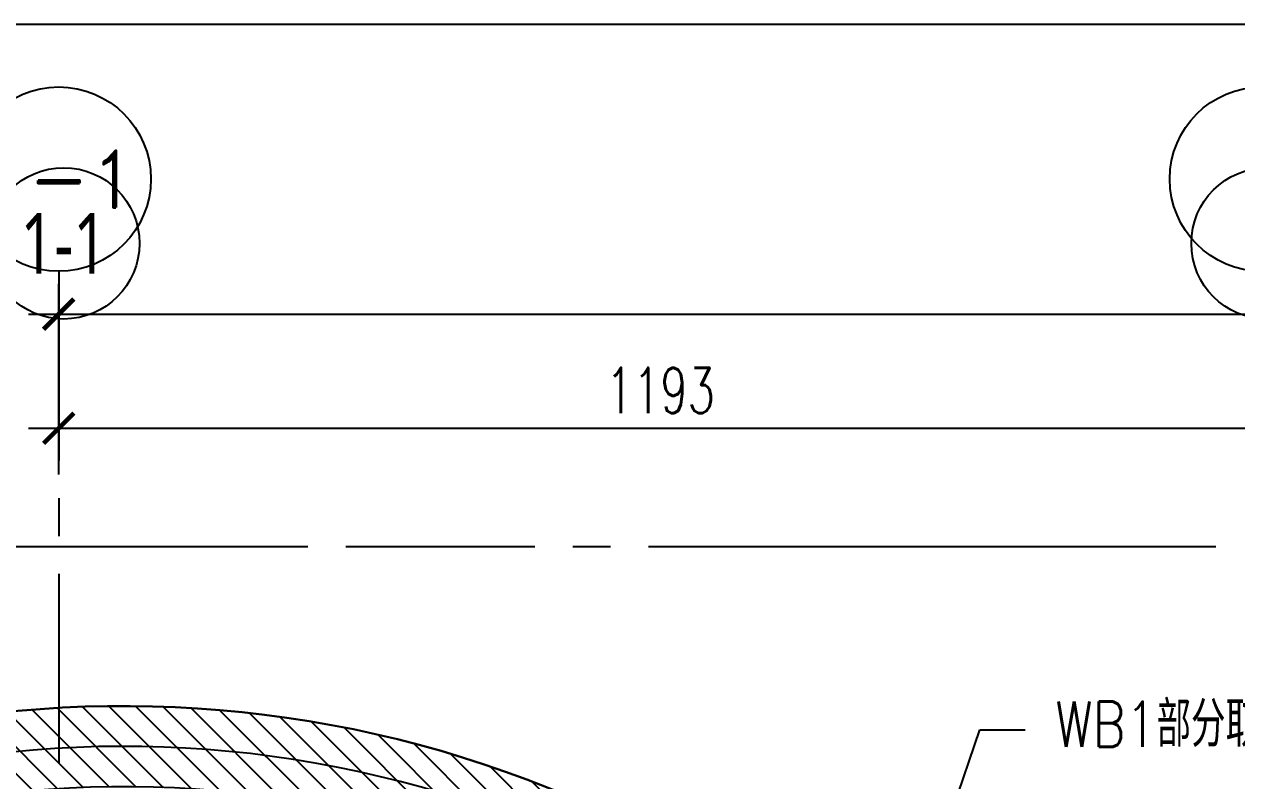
# Model space of a CAD drawing. Header units: millimetres. Extents: x -3377 to 119122, y -22007 to 15479.
# Drawn here: x 26793 to 27995, y 7010 to 7760 of the extents above; entities that cross this region are included whole.
import ezdxf
from ezdxf import colors
from ezdxf.entities.mleader import LeaderData, LeaderLine
from ezdxf.enums import TextEntityAlignment as Align
from ezdxf.math import Vec2, Vec3

# ---------------------------------------------------------------- set-up
doc = ezdxf.new("R2010")
doc.units = ezdxf.units.MM
doc.header["$LTSCALE"] = 150
doc.header["$MEASUREMENT"] = 0
doc.linetypes.add('CENTER', pattern=[2, 1.25, -0.25, 0.25, -0.25])
doc.layers.get('0').update_dxf_attribs({"plot": 0})
for name, color, linetype, plot in [('AREA', 3, 'Continuous', False), ('S-ARCH', 252, 'Continuous', False), ('S-CLOUD_20220217(結構依建築圖2022-0216修改)', 4, 'Continuous', False)]:
    doc.layers.add(name, color=color, linetype=linetype, plot=plot)
for name, color, linetype in [('Col-Line', 8, 'CENTER'), ('Duct', 1, 'Continuous'), ('GRID', 5, 'CENTER'), ('S-CONC', 7, 'Continuous'), ('S-GRID', 1, 'CENTER'), ('S-GRID-DIM', 2, 'Continuous'), ('S-GRID-T', 3, 'Continuous'), ('S-HATCH-CONC', 124, 'Continuous'), ('S-SITE', 34, 'CENTER'), ('S-SLAB', 5, 'Continuous'), ('WALL', 2, 'Continuous')]:
    doc.layers.add(name, color=color, linetype=linetype)
doc.styles.add('C1', font='', dxfattribs={"bigfont": 'japanese.shx'})
doc.styles.add('CD2', font='romand', dxfattribs={"height": 15})
doc.styles.add('CS4', font='romans.shx', dxfattribs={"width": 0.7, "height": 45, "bigfont": 'lsp.shx'})
doc.styles.add('LSP', font='SIMPLEX.shx', dxfattribs={"width": 0.8, "bigfont": 'lsp.shx'})
doc.styles.get('C1').set_extended_font_data('微軟正黑體')
doc.dimstyles.new('DIM150', dxfattribs={"dimscale": 15, "dimtxt": 3, "dimasz": 2, "dimexe": 2, "dimexo": 2, "dimgap": 1, "dimtad": 1, "dimdec": 1, "dimdsep": 46, "dimtxsty": 'CS4', "dimblk1": 'ARCHTICK', "dimblk2": 'ARCHTICK', "dimsah": 1, "dimcen": 2, "dimdle": 2, "dimadec": 0, "dimazin": 0, "dimtfac": 1, "dimtdec": 1, "dimtmove": 0, "dimatfit": 3, "dimldrblk": 'TAA', "dimfxl": 0, "dimtolj": 1, "dimarcsym": 0})

# ---------------------------------------------------------------- blocks, each defined once
blk = doc.blocks.new('SG1')
at = {"layer": 'S-GRID-T'}
blk.add_circle((4.440892098500626e-16, 6.09375), 6.093749999999999, dxfattribs=at)
at = {"layer": 'S-GRID-T', "style": 'CD2'}
blk.add_attdef('GRID-BUB', text='', height=3.75, dxfattribs=at).set_placement((0, 6.09375), align=Align.MIDDLE_CENTER)
blk = doc.blocks.new('_ARCHTICK')
at = {"color": 0, "linetype": 'ByBlock', "const_width": 0.15}
blk.add_lwpolyline([(-0.5, -0.5), (0.5, 0.5)], dxfattribs=at)
blk = doc.blocks.new('*D249')
at = {"layer": 'DEFPOINTS', "color": 0, "transparency": 16777216}
for p in [(-5535.867922128119, -287.403964068742), (-9503.867922128127, -400.568847700672), (-5535.867922128119, -400.5688477006579)]:
    blk.add_point(p, dxfattribs=at)
at = {"layer": 'S-GRID-DIM', "color": 0, "lineweight": -2, "transparency": 16777216}
for p, q in [((-9503.867922128127, -370.568847700672), (-9503.867922128127, -257.403964068742)), ((-5535.867922128119, -370.5688477006579), (-5535.867922128119, -257.403964068742)), ((-9533.867922128127, -287.403964068742), (-5505.867922128119, -287.403964068742))]:
    blk.add_line(p, q, dxfattribs=at)
at = {"layer": 'S-GRID-DIM', "color": 0, "lineweight": -2, "transparency": 16777216, "xscale": 30, "yscale": 30, "zscale": 30, "rotation": 180}
blk.add_blockref('_ARCHTICK', (-9503.867922128127, -287.403964068742), dxfattribs=at)
at = {"layer": 'S-GRID-DIM', "color": 0, "lineweight": -2, "transparency": 16777216, "xscale": 30, "yscale": 30, "zscale": 30}
blk.add_blockref('_ARCHTICK', (-5535.867922128119, -287.403964068742), dxfattribs=at)
at = {"layer": 'S-GRID-DIM', "color": 0, "transparency": 16777216, "insert": (-7496.866753131205, -249.903964068742), "char_height": 45, "attachment_point": 5, "style": 'CS4'}
blk.add_mtext('\\A1;3968', dxfattribs=at)
blk = doc.blocks.new('TAA')
at = {"linetype": 'Continuous'}
blk.add_line((0, 0), (-1.662537310925581, 0), dxfattribs=at)
blk.add_solid([(-1.5, -0.25), (-1.5, 0.2499999999999982), (0, 0)], dxfattribs=at)
blk = doc.blocks.new('*D250')
at = {"layer": 'DEFPOINTS', "color": 0, "transparency": 16777216}
for p in [(-7410.867922128167, -400.568847700677), (-8310.867922128109, -476.2337313326061), (-7410.867922128167, -476.233731332607)]:
    blk.add_point(p, dxfattribs=at)
at = {"layer": 'S-GRID-DIM', "color": 0, "lineweight": -2, "transparency": 16777216}
for p, q in [((-8310.867922128109, -446.2337313326061), (-8310.867922128109, -370.568847700677)), ((-7410.867922128167, -446.233731332607), (-7410.867922128167, -370.568847700677)), ((-8340.867922128109, -400.568847700677), (-7380.867922128167, -400.568847700677))]:
    blk.add_line(p, q, dxfattribs=at)
at = {"layer": 'S-GRID-DIM', "color": 0, "lineweight": -2, "transparency": 16777216, "xscale": 30, "yscale": 30, "zscale": 30, "rotation": 180}
blk.add_blockref('_ARCHTICK', (-8310.867922128109, -400.568847700677), dxfattribs=at)
at = {"layer": 'S-GRID-DIM', "color": 0, "lineweight": -2, "transparency": 16777216, "xscale": 30, "yscale": 30, "zscale": 30}
blk.add_blockref('_ARCHTICK', (-7410.867922128167, -400.568847700677), dxfattribs=at)
at = {"layer": 'S-GRID-DIM', "color": 0, "transparency": 16777216, "insert": (-7860.867922128138, -363.068847700677), "char_height": 45, "attachment_point": 5, "style": 'CS4'}
blk.add_mtext('\\A1;900', dxfattribs=at)
blk = doc.blocks.new('*D248')
at = {"layer": 'DEFPOINTS', "color": 0, "transparency": 16777216}
for p in [(-8310.867922128109, -400.5688477006811), (-9503.867922128127, -476.2337313326129), (-8310.867922128109, -476.2337313326134)]:
    blk.add_point(p, dxfattribs=at)
at = {"layer": 'S-GRID-DIM', "color": 0, "lineweight": -2, "transparency": 16777216}
for p, q in [((-9503.867922128127, -446.2337313326129), (-9503.867922128127, -370.5688477006811)), ((-8310.867922128109, -446.2337313326134), (-8310.867922128109, -370.5688477006811)), ((-9533.867922128127, -400.5688477006811), (-8280.867922128109, -400.5688477006811))]:
    blk.add_line(p, q, dxfattribs=at)
at = {"layer": 'S-GRID-DIM', "color": 0, "lineweight": -2, "transparency": 16777216, "xscale": 30, "yscale": 30, "zscale": 30, "rotation": 180}
blk.add_blockref('_ARCHTICK', (-9503.867922128127, -400.5688477006811), dxfattribs=at)
at = {"layer": 'S-GRID-DIM', "color": 0, "lineweight": -2, "transparency": 16777216, "xscale": 30, "yscale": 30, "zscale": 30}
blk.add_blockref('_ARCHTICK', (-8310.867922128109, -400.5688477006811), dxfattribs=at)
at = {"layer": 'S-GRID-DIM', "color": 0, "transparency": 16777216, "insert": (-8907.367922128118, -363.0688477006811), "char_height": 45, "attachment_point": 5, "style": 'CS4'}
blk.add_mtext('\\A1;1193', dxfattribs=at)
blk = doc.blocks.new('CONC')
blk.add_lwpolyline([(-8365.86792212788, -2935.906402442995), (-9439.219638477503, -2935.906402442992, -1.434027747171597), (-8706.21163710718, -945.9064516296457), (-8365.86748551703, -945.9064516296457), (-8365.86748551703, -1025.906451629646), (-8736.296672775874, -1025.906451629646, 1.45534418058043), (-9439.219638217057, -2855.906402442992), (-8365.86748551703, -2855.906402442995), (-8365.867922128147, -2935.906451629638)], format="xyb")
blk = doc.blocks.new('DwFm')
blk.add_lwpolyline([(-12110.39999997988, 0), (0, 0), (0, -7760.135469269822), (-12110.39999997988, -7760.135469269822)], close=True)
blk = doc.blocks.new('A$C0BB450A7')
at = {"layer": 'AREA', "color": 252}
blk.add_lwpolyline([(-910.000436611117, 1305.003162645356), (-2160.229540901935, 1305.003162645356, 1.444325545964215), (-2878.352152830252, -604.9967881679913), (-1801.214364933774, -604.9967881679968), (1039.999563388898, -604.9967881679968), (1039.999563388898, 70.00321183200322), (1559.999563388898, 70.00321183200322), (1559.999563388898, 710.0032118320032), (1039.999563388898, 710.0032118320032), (1039.999563388898, 1305.003162645356), (5, 1305.00316264536), (5, 1335.003211832007), (-910.000436611117, 1335.003211832005)], format="xyb", close=True, dxfattribs=at)
at = {"layer": 'Col-Line', "color": 252, "linetype": 'ByBlock'}
for centre in [(-2938.000436611081, 2073.649476514878), (-1745.000436611066, 2073.649476514878)]:
    blk.add_circle(centre, 75, dxfattribs=at)
at = {"layer": 'Duct', "color": 252, "linetype": 'CENTER', "ltscale": 3}
for points in [[(-4158.348820599225, -1071.481300529967), (-4158.337138759169, 185.7402710054876), (-4158.354904277388, 1773.232790578185), (1649.900000000001, 1773.103162645361), (1649.380899533477, 185.6527727136263), (1648.966298290725, -1071.481300529967), (-1332.820400997422, -1071.478411081539)], [(-4158.348820599225, -1071.481300529967), (-4158.337138759161, 185.7402710054876), (-4158.354904277381, 1773.232790578185), (1649.900000000001, 1773.103162645361), (1649.380899533477, 185.6527727136263), (1648.966298290725, -1071.481300529967), (-1332.820400997414, -1071.478411081539)]]:
    blk.add_lwpolyline(points, close=True, dxfattribs=at)
at = {"layer": 'GRID', "color": 252, "ltscale": 0.1}
blk.add_line((-2943.000436611095, 1879.384163375022), (-2943.000436611095, 1998.649476514893), dxfattribs=at)
at = {"layer": 'WALL', "color": 252}
blk.add_lwpolyline([(-950.000436611117, 1345.003162645356), (-2145.34458820126, 1345.003162645356, 1.434027653062375), (-2878.352152960477, -644.9967881679913), (-1801.214364933774, -644.9967881679968), (1079.999563388898, -644.9967881679968), (1079.999563388898, 30.00321183200322), (1599.999563388898, 30.00321183200322), (1599.999563388898, 750.0032118320032), (1079.999563388898, 750.0032118320032), (1079.999563388898, 1345.003162645356), (45, 1345.00316264536), (45, 1375.003211832007), (-950.000436611117, 1375.003211832005)], format="xyb", close=True, dxfattribs=at)
at = {"layer": 'Col-Line', "color": 252, "style": 'C1', "width": 0.75}
blk.add_text('1-1', height=60, dxfattribs=at).set_placement((-2938.000436611124, 2073.649476514893), align=Align.MIDDLE)
blk = doc.blocks.new('2022-0217')
blk.add_blockref('A$C0BB450A7', (17659.93207783163, -2290.909614274995))
blk = doc.blocks.new('_None')
blk = doc.blocks.new('LINE')
at = {"layer": 'S-GRID'}
blk.add_lwpolyline([(-9503.867922128127, -244.9039640687429), (-9503.867922128105, -3085.906451629638)], dxfattribs=at)
at = {"layer": 'S-GRID-T', "xscale": 15, "yscale": 15, "zscale": 15}
for p, values in [((-9503.867922128127, -244.9039640687429), {'GRID-BUB': '1-1'}), ((-8310.867922128109, -244.9039640687433), {'GRID-BUB': '1'})]:
    blk.add_blockref('SG1', p, dxfattribs=at).add_auto_attribs(values)
at = {"layer": 'S-GRID-DIM'}
dim = blk.add_linear_dim(base=(-5535.867922128119, -287.403964068742), p1=(-9503.867922128127, -400.568847700672), p2=(-5535.867922128119, -400.5688477006579), dimstyle='DIM150', dxfattribs=at)
dim.commit()
dim.dimension.update_dxf_attribs({"geometry": '*D249', "text_midpoint": (-7496.866753131205, -287.403964068742), "dimtype": 128})
for base, p1, p2, picture, middle in [((-8310.867922128109, -400.5688477006811), (-9503.867922128127, -476.2337313326129), (-8310.867922128109, -476.2337313326134), '*D248', (-8907.367922128118, -363.0688477006811)), ((-7410.867922128167, -400.568847700677), (-8310.867922128109, -476.2337313326061), (-7410.867922128167, -476.233731332607), '*D250', (-7860.867922128138, -363.068847700677))]:
    dim = blk.add_linear_dim(base=base, p1=p1, p2=p2, dimstyle='DIM150', dxfattribs=at)
    dim.commit()
    dim.dimension.update_dxf_attribs({"geometry": picture, "text_midpoint": middle})

msp = doc.modelspace()

# ---------------------------------------------------------------- hatches: boundary and pattern name
at = {"layer": 'S-HATCH-CONC'}
h = msp.add_hatch(dxfattribs=at)
h.set_pattern_fill('ANSI31', color=256, scale=150, angle=90, style=0)
h.set_pattern_definition([(135, (24220.79999995977, 3880.067734634911), (-13.25825214724777, -13.25825214724777), [])])
h.paths.add_polyline_path([(30770.33207781152, 5499.229066826827), (31370.33207781152, 5499.229066826827), (31370.33207781152, 6219.229066826827), (30850.33207781152, 6219.229066826827), (30850.33207781152, 6139.229066826827), (31290.33207781152, 6139.229066826827), (31290.33207781152, 5579.229066826827), (30770.33207781152, 5579.229066826827)])
h.paths.add_polyline_path([(30770.33207781152, 6714.22901764018), (30850.33207781151, 6714.22901764018), (30850.33207781151, 6239.229017640184), (30770.33207781152, 6239.229017640184)])
h.paths.add_polyline_path([(30850.33207781152, 5399.22901764018), (30770.33207781152, 5399.22901764018), (30770.33207781152, 4924.22901764018), (30850.33207781152, 4924.229017640184)])
h.paths.add_polyline_path([(28095.3320778115, 4904.229066826827), (28850.3320778115, 4904.229066826827), (28850.3320778115, 4824.229066826827), (28095.3320778115, 4824.229066826827)])
h.paths.add_polyline_path([(28980.33251442262, 4904.229066826827), (29635.33251445362, 4904.229066826827), (29635.33251445362, 4824.229066826827), (28980.33251442262, 4824.229066826827)])
h.paths.add_polyline_path([(29765.33251445362, 4904.229066826827), (30720.33251442263, 4904.229066826827), (30720.33251442263, 4824.229066826827), (29765.33251445362, 4824.229066826827)])
edge = h.paths.add_edge_path()
edge.add_line((27965.33207781177, 4824.229066826827), (26891.98036146215, 4824.229066826831))
edge.add_arc((26891.98051385995, 5954.229172870617), 1130.000106043796, 49.55788798699632, 269.99999227278767, ccw=False)
edge.add_line((27624.98836283247, 6814.229017640177), (27965.33251442262, 6814.229017640177))
edge.add_line((27965.33251442262, 6814.229017640177), (27965.33251442262, 6734.229017640177))
edge.add_line((27965.33251442262, 6734.229017640177), (27594.90332716377, 6734.229017640177))
edge.add_arc((26891.98051936006, 5954.229175296632), 1050.000108469813, 47.97535300197975, 269.999991398133)
edge.add_line((26891.98036172259, 4904.229066826831), (27965.33251442262, 4904.229066826827))
edge.add_line((27965.33251442262, 4904.229066826827), (27965.3320778115, 4824.229017640184))
h.paths.add_polyline_path([(28095.33251442262, 6814.229017640184), (28820.33207781151, 6814.229017640184), (28820.33207781151, 6734.229017640177), (28095.33251442262, 6734.229017640177)])
h.paths.add_polyline_path([(29685.33251442263, 6764.229066826825), (28950.33207781152, 6764.229066826825), (28950.33207781152, 6814.22901764018), (28820.33207781151, 6814.229017640184), (28820.33207781151, 6844.229066826825), (29815.33295103373, 6844.229066826825), (29815.33295103373, 6814.229017640184), (29685.33251442263, 6814.229017640184)])
h.paths.add_polyline_path([(29815.33295103373, 6814.22901764018), (30720.33251442263, 6814.22901764018), (30720.33251442263, 6734.229017640177), (29815.33295103373, 6734.229017640177)])

# ---------------------------------------------------------------- linework, layer by layer
at = {"layer": 'S-SITE'}
msp.add_lwpolyline([(25611.9836938234, 4397.74455446486), (25611.99537566346, 5654.966126000314), (25611.97761014524, 7242.458645573011), (31420.23251442263, 7242.329017640188), (31419.7134139561, 5654.878627708453), (31419.29881271335, 4397.74455446486), (28437.51211342521, 4397.747443913287)], close=True, dxfattribs=at)
at = {"layer": 'S-SLAB'}
msp.add_lwpolyline([(30850.33207781152, 4824.229066826827), (26891.98036146215, 4824.229066826831, -1.434027744086019), (27624.98835935967, 6814.229020600165), (28820.33207781151, 6814.229017640184), (28820.33251442261, 6844.229066826825), (29815.33295103373, 6844.229066826827), (29815.33295103373, 6814.229017640184), (30850.33207781151, 6814.229017640184), (30850.33207781152, 6219.229066826827), (31370.33207781152, 6219.229066826827), (31370.33207781152, 5499.229066826827), (30850.33207781152, 5499.229066826827), (30850.33207781152, 4824.229066826827)], format="xyb", dxfattribs=at)

# ---------------------------------------------------------------- block references
msp.add_blockref('DwFm', (36331.19999993965, 7760.135469269822))
at = {"layer": 'S-ARCH'}
msp.add_blockref('2022-0217', (12110.39999997988, 7760.135469269822), dxfattribs=at)
at = {"layer": 'S-CONC'}
msp.add_blockref('CONC', (36331.19999993965, 7760.135469269822), dxfattribs=at)
at = {"layer": 'S-GRID'}
msp.add_blockref('LINE', (36331.19999993965, 7760.135469269822), dxfattribs=at)

# ---------------------------------------------------------------- leaders
at = {"layer": 'S-CLOUD_20220217(結構依建築圖2022-0216修改)'}
ml = msp.add_multileader_mtext('Standard', dxfattribs=at)
ml.set_content('WB1部分取消', color=256, style='LSP')
ml.set_leader_properties(color=256)
ml.set_arrow_properties(name='NONE')
ml.build(insert=Vec2(0, 0))
ml.multileader.update_dxf_attribs({"text_left_attachment_type": 2, "text_right_attachment_type": 2, "dogleg_length": 3, "arrow_head_size": 30, "scale": 15})
ctx = ml.context
ctx.base_point, ctx.scale, ctx.char_height, ctx.arrow_head_size, ctx.landing_gap_size, ctx.plane_origin = Vec3(27785.52494384174, 7060.555685688225), 15, 45, 30, 30, Vec3(27651.00419354454, 6797.518699625458)
ctx.left_attachment, ctx.right_attachment = 2, 2
notes = []
notes.append((ctx, [(0, (1, 1, 0), (27740.52494384174, 7060.555685688225), (1, 0), 45, [(0, [(27651.00419354454, 6797.518699625458)], 0, [])])]))
ctx.mtext.insert, ctx.mtext.flow_direction = Vec3(27815.52494384174, 7088.647467184288), 5
for ctx, leaders in notes:
    for number, flags, end, landing, length, lines in leaders:
        leader = LeaderData()
        leader.index, (leader.has_last_leader_line, leader.has_dogleg_vector, leader.attachment_direction) = number, flags
        leader.last_leader_point, leader.dogleg_vector, leader.dogleg_length = Vec3(end), Vec3(landing), length
        for number, points, colour, breaks in lines:
            line = LeaderLine()
            line.index, line.vertices, line.color, line.breaks = number, Vec3.list(points), colors.encode_raw_color(colour), breaks
            leader.lines.append(line)
        ctx.leaders.append(leader)

doc.saveas('drawing.dxf')
